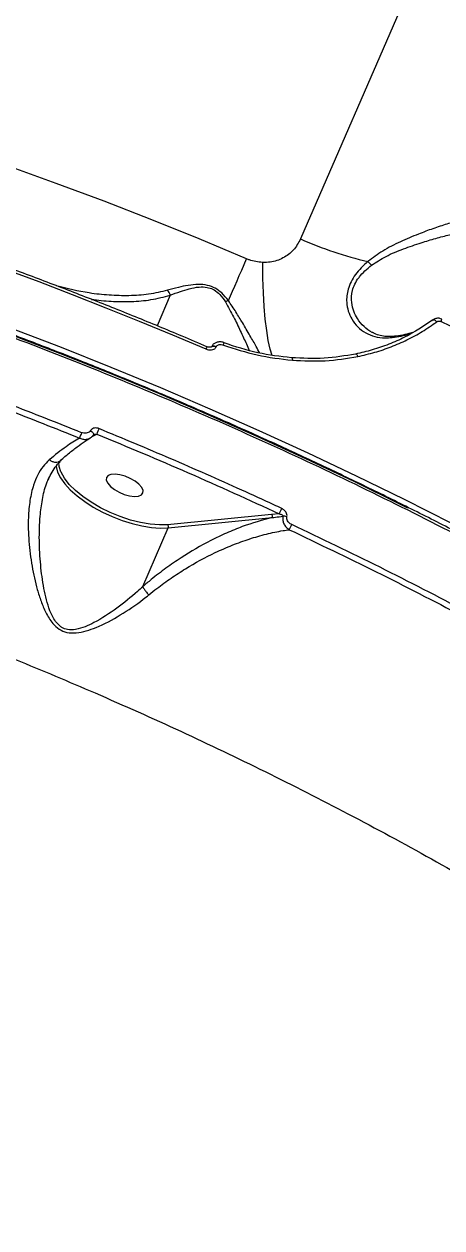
# Model space of a CAD drawing. Header units: millimetres. Extents: x -5238 to 5144, y -3542 to 5092.
# Drawn here: x 2419.6 to 2514.4, y 576.2 to 849.9 of the extents above; entities that cross this region are included whole.
import ezdxf

# ---------------------------------------------------------------- set-up
doc = ezdxf.new("R2010")
doc.units = ezdxf.units.MM
for name, color, linetype in [('DIKOM_ОБЪЕКТ', 7, 'Continuous'), ('DIKOM_РАЗМЕР_ЗОНА', 7, 'Continuous'), ('DIKOM_РАЗМЕР_ОБЪЕКТА', 7, 'Continuous')]:
    doc.layers.add(name, color=color, linetype=linetype)
doc.styles.add('style1', font='arial.ttf', dxfattribs={"width": 0.8})
doc.dimstyles.new('1-50', dxfattribs={"dimtxt": 300, "dimasz": 200, "dimexe": 100, "dimexo": 0, "dimgap": 100, "dimtad": 1, "dimtxsty": 'style1', "dimcen": 200, "dimclrd": 7, "dimclre": 7, "dimclrt": 7, "dimadec": 1, "dimazin": 2, "dimtfac": 1, "dimtmove": 0, "dimatfit": 2, "dimfxl": 0, "dimlwd": 25, "dimlwe": 18, "dimarcsym": 0})

# ---------------------------------------------------------------- blocks, each defined once
blk = doc.blocks.new('*D0')
at = {"layer": 'Defpoints', "color": 0, "transparency": 16777216}
for p in [(2469.51, 3229.24), (-4251.52, -643.28), (-419.57, -643.28)]:
    blk.add_point(p, dxfattribs=at)
at = {"layer": 'DIKOM_РАЗМЕР_ОБЪЕКТА', "color": 7, "lineweight": 18, "transparency": 16777216}
for p, q in [((2469.51, 3229.24), (-4351.52, 3229.24)), ((-419.57, -643.28), (-4351.52, -643.28))]:
    blk.add_line(p, q, dxfattribs=at)
at = {"layer": 'DIKOM_РАЗМЕР_ОБЪЕКТА', "color": 7, "lineweight": 25, "transparency": 16777216}
blk.add_line((-4251.52, 3029.24), (-4251.52, -443.28), dxfattribs=at)
at = {"layer": 'DIKOM_РАЗМЕР_ОБЪЕКТА', "color": 7, "transparency": 16777216}
for points in [[(-4284.86, 3029.24), (-4218.19, 3029.24), (-4251.52, 3229.24)], [(-4284.86, -443.28), (-4218.19, -443.28), (-4251.52, -643.28)]]:
    blk.add_solid(points, dxfattribs=at)
at = {"layer": 'DIKOM_РАЗМЕР_ОБЪЕКТА', "color": 7, "transparency": 16777216, "insert": (-4504.8, 1292.98), "char_height": 300, "attachment_point": 5, "rotation": 90, "style": 'style1'}
blk.add_mtext('3900', dxfattribs=at)
blk = doc.blocks.new('*D1')
at = {"layer": 'Defpoints', "color": 0, "transparency": 16777216}
for p in [(-4787.63, 5091.56), (3144.22, 5091.56), (-2554.16, -2403.28)]:
    blk.add_point(p, dxfattribs=at)
at = {"layer": 'DIKOM_РАЗМЕР_ЗОНА', "color": 7, "lineweight": 18, "transparency": 16777216}
for p, q in [((3144.22, 5091.56), (-4887.63, 5091.56)), ((-2554.16, -2403.28), (-4887.63, -2403.28))]:
    blk.add_line(p, q, dxfattribs=at)
at = {"layer": 'DIKOM_РАЗМЕР_ЗОНА', "color": 7, "lineweight": 25, "transparency": 16777216}
blk.add_line((-4787.63, -2203.28), (-4787.63, 4891.56), dxfattribs=at)
at = {"layer": 'DIKOM_РАЗМЕР_ЗОНА', "color": 7, "transparency": 16777216}
for points in [[(-4820.97, 4891.56), (-4754.3, 4891.56), (-4787.63, 5091.56)], [(-4820.97, -2203.28), (-4754.3, -2203.28), (-4787.63, -2403.28)]]:
    blk.add_solid(points, dxfattribs=at)
at = {"layer": 'DIKOM_РАЗМЕР_ЗОНА', "color": 7, "transparency": 16777216, "insert": (-5040.81, 1344.14), "char_height": 300, "attachment_point": 5, "rotation": 90, "style": 'style1'}
blk.add_mtext('7500', dxfattribs=at)
blk = doc.blocks.new('*D2')
at = {"layer": 'Defpoints', "color": 0, "transparency": 16777216}
for p in [(5144.22, 2720.02), (-4054.16, -903.28), (5144.22, -3441.88)]:
    blk.add_point(p, dxfattribs=at)
at = {"layer": 'DIKOM_РАЗМЕР_ЗОНА', "color": 7, "lineweight": 18, "transparency": 16777216}
for p, q in [((5144.22, 2720.02), (5144.22, -3541.88)), ((-4054.16, -903.28), (-4054.16, -3541.88))]:
    blk.add_line(p, q, dxfattribs=at)
at = {"layer": 'DIKOM_РАЗМЕР_ЗОНА', "color": 7, "lineweight": 25, "transparency": 16777216}
blk.add_line((-3854.16, -3441.88), (4944.22, -3441.88), dxfattribs=at)
at = {"layer": 'DIKOM_РАЗМЕР_ЗОНА', "color": 7, "transparency": 16777216}
for points in [[(-3854.16, -3408.54), (-3854.16, -3475.21), (-4054.16, -3441.88)], [(4944.22, -3408.54), (4944.22, -3475.21), (5144.22, -3441.88)]]:
    blk.add_solid(points, dxfattribs=at)
at = {"layer": 'DIKOM_РАЗМЕР_ЗОНА', "color": 7, "transparency": 16777216, "insert": (545.03, -3188.7), "char_height": 300, "attachment_point": 5, "style": 'style1'}
blk.add_mtext('9200', dxfattribs=at)
blk = doc.blocks.new('*D3')
at = {"layer": 'Defpoints', "color": 0, "transparency": 16777216}
for p in [(3889.93, 2956), (-2405.68, -161.05), (3889.93, -2949.28)]:
    blk.add_point(p, dxfattribs=at)
at = {"layer": 'DIKOM_РАЗМЕР_ОБЪЕКТА', "color": 7, "lineweight": 18, "transparency": 16777216}
for p, q in [((3889.93, 2956), (3889.93, -3049.28)), ((-2405.68, -161.05), (-2405.68, -3049.28))]:
    blk.add_line(p, q, dxfattribs=at)
at = {"layer": 'DIKOM_РАЗМЕР_ОБЪЕКТА', "color": 7, "lineweight": 25, "transparency": 16777216}
blk.add_line((-2205.68, -2949.28), (3689.93, -2949.28), dxfattribs=at)
at = {"layer": 'DIKOM_РАЗМЕР_ОБЪЕКТА', "color": 7, "transparency": 16777216}
for points in [[(-2205.68, -2915.95), (-2205.68, -2982.61), (-2405.68, -2949.28)], [(3689.93, -2915.95), (3689.93, -2982.61), (3889.93, -2949.28)]]:
    blk.add_solid(points, dxfattribs=at)
at = {"layer": 'DIKOM_РАЗМЕР_ОБЪЕКТА', "color": 7, "transparency": 16777216, "insert": (742.13, -2696.01), "char_height": 300, "attachment_point": 5, "style": 'style1'}
blk.add_mtext('6300', dxfattribs=at)

msp = doc.modelspace()

# ---------------------------------------------------------------- linework, layer by layer
at = {"layer": 'DIKOM_ОБЪЕКТ', "color": 7, "linetype": 'Continuous', "lineweight": 15}
for p, q in [((2607.414, 1089.9), (2482.317, 801.043)), ((2452.737, 788.247), (2449.726, 781.292)), ((2503.646, 778.911), (2503.676, 778.914)), ((2462.12, 776.556), (2462.094, 776.496)), ((2463.176, 776.49), (2463.207, 776.562)), ((2434.834, 756.026), (2436.051, 756.686)), ((2425.02, 746.343), (2425.236, 746.875)), ((2475.746, 738.409), (2452.139, 736.077)), ((2452.268, 735.384), (2475.874, 737.716)), ((2477.441, 738.57), (2475.746, 738.409)), ((2446.473, 722.004), (2452.268, 735.384))]:
    msp.add_line(p, q, dxfattribs=at)
at = {"layer": 'DIKOM_ОБЪЕКТ', "color": 7, "linetype": 'Continuous', "lineweight": 15, "flags": 128}
for points in [[(2470.056, 796.516), (2459.317, 801.029), (2448.53, 805.394), (2437.704, 809.608), (2426.849, 813.665), (2415.976, 817.562), (2405.095, 821.295), (2394.215, 824.862), (2383.347, 828.259), (2372.502, 831.481), (2361.688, 834.528), (2350.917, 837.395), (2340.198, 840.081), (2329.541, 842.582), (2318.956, 844.896), (2308.453, 847.021), (2298.042, 848.955), (2287.732, 850.697)], [(2399.924, 799.677), (2407.578, 796.969), (2415.225, 794.188), (2422.864, 791.335), (2430.491, 788.411), (2438.102, 785.418), (2445.696, 782.357), (2453.27, 779.228), (2460.82, 776.034)], [(2465.925, 787.026), (2466.391, 788.089), (2466.872, 789.192), (2467.369, 790.331), (2467.881, 791.505), (2468.406, 792.712), (2468.944, 793.951), (2469.494, 795.22), (2470.056, 796.516)], [(2475.84, 774.569), (2475.419, 775.991), (2474.992, 777.93), (2474.621, 780.202), (2474.31, 782.786), (2474.062, 785.656), (2473.878, 788.783), (2473.762, 792.137), (2473.714, 795.684)], [(2512.338, 782.623), (2512.404, 782.67), (2512.492, 782.688), (2512.596, 782.674), (2512.713, 782.631), (2512.839, 782.56), (2512.97, 782.462), (2513.1, 782.343), (2513.225, 782.205)], [(2516.683, 736.349), (2505.889, 741.812), (2494.995, 747.152), (2484.009, 752.363), (2472.941, 757.441), (2461.801, 762.383), (2450.598, 767.183), (2439.34, 771.838), (2428.038, 776.345), (2416.702, 780.698)], [(2514.223, 782.267), (2514.853, 781.96), (2515.483, 781.653), (2516.113, 781.345), (2516.742, 781.036), (2517.371, 780.727), (2517.999, 780.418), (2518.628, 780.108), (2519.256, 779.798)], [(2416.273, 779.43), (2427.583, 775.087), (2438.857, 770.592), (2450.088, 765.948), (2461.265, 761.159), (2472.379, 756.229), (2483.42, 751.162), (2494.379, 745.964), (2505.248, 740.637), (2506.619, 739.953)], [(2462.092, 776.49), (2462.122, 776.536), (2462.242, 776.614), (2462.424, 776.65), (2462.653, 776.64), (2462.911, 776.585), (2463.176, 776.49)], [(2462.12, 776.556), (2462.153, 776.608), (2462.273, 776.686), (2462.455, 776.722), (2462.684, 776.712), (2462.942, 776.657), (2463.207, 776.562)], [(2494.777, 774.874), (2494.829, 774.919), (2494.89, 774.928), (2494.956, 774.903), (2495.026, 774.843), (2495.097, 774.751), (2495.166, 774.63), (2495.232, 774.485), (2495.291, 774.321)], [(2480.252, 774.025), (2480.29, 774.069), (2480.327, 774.078), (2480.361, 774.052), (2480.39, 773.992), (2480.414, 773.9), (2480.432, 773.779), (2480.444, 773.634), (2480.448, 773.469)], [(2434.601, 757.474), (2434.804, 757.341), (2434.988, 757.192), (2435.141, 757.034), (2435.255, 756.878), (2435.323, 756.732), (2435.341, 756.604), (2435.308, 756.505)], [(2427.915, 748.081), (2427.526, 749.302), (2427.448, 750.245)], [(2426.829, 749.363), (2426.838, 749.29), (2427.165, 748.053), (2427.818, 746.743), (2428.783, 745.387), (2430.04, 744.015), (2431.56, 742.656), (2433.312, 741.341), (2435.256, 740.096), (2437.351, 738.951), (2439.552, 737.928), (2441.81, 737.051), (2444.077, 736.339), (2446.304, 735.807), (2448.441, 735.466), (2450.444, 735.324), (2452.268, 735.384)], [(2452.139, 736.077), (2450.267, 736.021), (2448.204, 736.184), (2446.001, 736.561), (2443.711, 737.142), (2441.388, 737.915), (2439.09, 738.86), (2436.872, 739.955), (2434.786, 741.173), (2432.885, 742.484), (2431.213, 743.858), (2429.811, 745.26), (2428.713, 746.657), (2427.945, 748.015), (2427.915, 748.081)], [(2446.534, 743.3), (2446.561, 743.891), (2446.251, 744.575), (2445.627, 745.297), (2444.741, 746), (2443.665, 746.625), (2442.485, 747.123), (2441.297, 747.453), (2440.198, 747.588), (2439.276, 747.518), (2438.607, 747.247), (2438.243, 746.799), (2438.216, 746.209), (2438.527, 745.525), (2439.15, 744.802), (2440.036, 744.1), (2441.113, 743.474), (2442.292, 742.976), (2443.48, 742.646), (2444.579, 742.511), (2445.501, 742.582), (2446.171, 742.852), (2446.534, 743.3)]]:
    msp.add_lwpolyline(points, dxfattribs=at)
at = {"layer": 'DIKOM_ОБЪЕКТ', "color": 7, "linetype": 'Continuous', "lineweight": 15}
for centre, radius, start, end in [((2517.466, 880.255), 86.66, 246.07114, 256.74933), ((2492.138, 789.968), 8.067, 39.09908, 47.35901), ((2466.958, 783.693), 3.49, 107.20533, 119.59436), ((2513.148, 782.907), 1.251, 329.25839, 355.44136), ((2460.787, 778.504), 4.32, 338.60035, 346.08471), ((2503.804, 777.813), 1.109, 98.18958, 130.68923), ((2472.468, 771.167), 12.624, 154.76873, 157.32354), ((2446.759, 750.793), 15.463, 156.32604, 161.15394), ((2452.1, 751.087), 16.997, 156.25978, 160.76903), ((2466.793, 744.533), 12.204, 330.75039, 337.02503), ((2475.283, 737.965), 0.642, 337.18112, 43.77712), ((2478.568, 736.094), 1.915, 70.72914, 97.4098), ((2469.898, 740.544), 11.317, 330.37538, 336.97733), ((2451.676, 735.633), 0.642, 337.17941, 43.77883)]:
    msp.add_arc(centre, radius, start, end, dxfattribs=at)
for points, knots in [([(2249.419, 823.663), (2253.443, 823.029), (2264.281, 821.32), (2282.265, 817.953), (2303.387, 813.404), (2324.974, 808.12), (2346.964, 802.1), (2369.288, 795.346), (2391.456, 788.006), (2413.395, 780.119), (2435.039, 771.736), (2456.742, 762.72), (2478.427, 753.075), (2500.019, 742.82), (2521.041, 732.181), (2541.435, 721.203), (2561.157, 709.94), (2580.528, 698.206), (2599.465, 686.023), (2617.889, 673.424), (2635.395, 660.685), (2651.945, 647.855), (2667.521, 634.98), (2682.377, 621.851), (2696.43, 608.504), (2709.61, 594.981), (2721.626, 581.579), (2732.465, 568.342), (2742.14, 555.308), (2750.807, 542.265), (2758.391, 529.258), (2764.841, 516.336), (2769.793, 504.313), (2773.437, 493.185), (2775.984, 482.918), (2777.577, 472.891), (2778.288, 464.909), (2778.128, 460.384), (2778.079, 459.014)], [0, 0, 0, 0, 0.0169097, 0.0455561, 0.0742245, 0.1028708, 0.1323494, 0.1618517, 0.1913302, 0.2199766, 0.248645, 0.2772913, 0.3067697, 0.3362723, 0.3657507, 0.394397, 0.4230654, 0.4517117, 0.48119, 0.5106926, 0.540171, 0.5688174, 0.5974857, 0.6261321, 0.6556106, 0.6851129, 0.7145914, 0.7432377, 0.771906, 0.8005525, 0.8300308, 0.8595332, 0.8890116, 0.913944, 0.9389054, 0.963867, 0.9890651, 1, 1, 1, 1]), ([(2778.264, 459.277), (2778.283, 460.534), (2778.331, 463.577), (2778.064, 468.517), (2777.512, 474.08), (2776.654, 479.74), (2775.501, 485.494), (2774.051, 491.347), (2772.303, 497.299), (2770.256, 503.347), (2767.92, 509.469), (2765.301, 515.642), (2762.406, 521.847), (2759.24, 528.08), (2755.8, 534.345), (2752.087, 540.644), (2748.101, 546.978), (2743.839, 553.349), (2739.301, 559.759), (2734.487, 566.21), (2729.392, 572.704), (2724.018, 579.24), (2718.378, 585.803), (2712.495, 592.365), (2706.388, 598.902), (2700.068, 605.406), (2693.531, 611.88), (2686.776, 618.327), (2679.8, 624.749), (2672.602, 631.149), (2665.179, 637.528), (2657.531, 643.888), (2649.653, 650.23), (2641.544, 656.556), (2633.216, 662.856), (2624.705, 669.105), (2616.041, 675.276), (2607.242, 681.359), (2598.307, 687.355), (2589.233, 693.267), (2580.016, 699.097), (2570.655, 704.846), (2561.147, 710.516), (2551.489, 716.11), (2541.679, 721.627), (2531.711, 727.071), (2521.597, 732.435), (2511.371, 737.702), (2501.074, 742.849), (2490.733, 747.862), (2480.352, 752.74), (2469.928, 757.485), (2459.457, 762.1), (2448.935, 766.586), (2438.359, 770.945), (2427.728, 775.176), (2417.037, 779.283), (2406.283, 783.265), (2395.469, 787.122), (2384.623, 790.843), (2373.792, 794.412), (2363.012, 797.815), (2352.294, 801.051), (2341.634, 804.122), (2331.027, 807.028), (2320.468, 809.771), (2309.957, 812.352), (2299.489, 814.772), (2289.062, 817.031), (2278.671, 819.13), (2268.32, 821.064), (2258.714, 822.732), (2252.607, 823.674), (2249.901, 824.091)], [0, 0, 0, 0, 0.0098994, 0.0239604, 0.0380271, 0.0521102, 0.0662251, 0.0803872, 0.0946116, 0.1089136, 0.1232606, 0.1375542, 0.1517771, 0.1659463, 0.1800776, 0.1941866, 0.2082891, 0.2223998, 0.2365304, 0.2506968, 0.2649149, 0.2792008, 0.2935497, 0.3078771, 0.3221191, 0.3363006, 0.3504375, 0.364546, 0.3786424, 0.3927426, 0.406858, 0.4210041, 0.4351969, 0.4494525, 0.4637824, 0.4781141, 0.4923715, 0.5065637, 0.5207068, 0.5348165, 0.5489097, 0.563002, 0.5771065, 0.5912368, 0.6054096, 0.6196403, 0.6339456, 0.6482789, 0.6625569, 0.6767651, 0.6909192, 0.7050356, 0.7191306, 0.7332199, 0.7473184, 0.7614382, 0.7755955, 0.7898064, 0.8040869, 0.818423, 0.8327307, 0.8469589, 0.8611287, 0.8752559, 0.889357, 0.9034481, 0.9175449, 0.9316585, 0.945805, 0.9600004, 0.9742608, 0.9885925, 1, 1, 1, 1]), ([(2521.129, 805.824), (2520.276, 805.657), (2518.57, 805.321), (2515.568, 804.451), (2512.38, 803.397), (2508.818, 802.067), (2504.964, 800.43), (2500.988, 798.453), (2498.705, 796.733), (2497.603, 795.902)], [0, 0, 0, 0, 0.131657, 0.2634906, 0.39514, 0.5268777, 0.6882994, 0.849538, 1, 1, 1, 1]), ([(2498.398, 795.055), (2499.481, 795.759), (2501.754, 797.239), (2505.668, 798.828), (2509.48, 800.131), (2513.009, 801.181), (2516.177, 802.006), (2519.168, 802.685), (2520.881, 802.939), (2521.738, 803.066)], [0, 0, 0, 0, 0.1463759, 0.3075833, 0.4690104, 0.6021014, 0.7351153, 0.8676429, 1, 1, 1, 1]), ([(2461.048, 776.548), (2459.19, 777.34), (2453.8, 779.635), (2444.842, 783.336), (2434.166, 787.604), (2423.458, 791.734), (2412.914, 795.655), (2405.168, 798.433), (2401.003, 799.891), (2400.234, 800.16)], [0, 0, 0, 0, 0.0925213, 0.2683111, 0.4441062, 0.6199013, 0.795697, 0.9622431, 1, 1, 1, 1]), ([(2482.317, 801.043), (2481.829, 800.164), (2480.864, 798.422), (2478.408, 796.604), (2475.909, 795.728), (2474.292, 795.696), (2473.714, 795.684)], [0, 0, 0, 0, 0.2885599, 0.571629, 0.8470346, 1, 1, 1, 1]), ([(2473.714, 795.684), (2472.686, 795.807), (2471.55, 795.943), (2470.37, 796.385), (2470.163, 796.471), (2470.056, 796.516)], [0, 0, 0, 0, 0.8217658, 0.907854, 1, 1, 1, 1]), ([(2497.603, 795.902), (2497.086, 795.441), (2496.043, 794.508), (2494.741, 792.968), (2493.712, 791.313), (2492.874, 789.157), (2492.664, 786.835), (2493.094, 784.592), (2493.93, 782.677), (2495.247, 780.965), (2497.028, 779.618), (2499.137, 778.782), (2501.183, 778.496), (2502.56, 778.611), (2503.08, 778.654)], [0, 0, 0, 0, 0.060368, 0.1220465, 0.1825845, 0.2452024, 0.354867, 0.435813, 0.5191041, 0.6213436, 0.7266017, 0.8297224, 0.9355793, 1, 1, 1, 1]), ([(2498.835, 779.689), (2498.739, 779.726), (2497.94, 780.04), (2496.676, 781.095), (2495.264, 782.715), (2494.326, 784.587), (2493.783, 786.714), (2493.883, 788.873), (2494.588, 790.802), (2495.207, 791.817), (2495.967, 792.822), (2496.869, 793.819), (2497.884, 794.639), (2498.398, 795.055)], [0, 0, 0, 0, 0.0192747, 0.1603533, 0.3051401, 0.4153637, 0.528412, 0.674593, 0.7489468, 0.8259884, 0.8370745, 0.9174196, 1, 1, 1, 1]), ([(2452.124, 789.362), (2450.697, 789.027), (2447.825, 788.352), (2443.361, 788.074), (2438.853, 788.201), (2433.337, 788.78), (2429.338, 789.755), (2426.842, 790.363)], [0, 0, 0, 0, 0.1759047, 0.353915, 0.5304232, 0.7069715, 1, 1, 1, 1]), ([(2434.844, 787.308), (2436.333, 787.135), (2439.358, 786.782), (2443.875, 786.756), (2448.394, 787.12), (2451.285, 787.875), (2452.738, 788.255)], [0, 0, 0, 0, 0.2448373, 0.4976757, 0.7475352, 1, 1, 1, 1]), ([(2465.925, 787.026), (2465.453, 787.622), (2464.63, 788.658), (2462.986, 789.902), (2461.117, 790.611), (2458.974, 790.767), (2456.754, 790.512), (2454.412, 790.008), (2452.925, 789.588), (2452.124, 789.362)], [0, 0, 0, 0, 0.1507876, 0.2625413, 0.3758263, 0.5043753, 0.6581084, 0.8160022, 1, 1, 1, 1]), ([(2452.738, 788.255), (2452.66, 788.463), (2452.518, 788.842), (2452.278, 789.189), (2452.148, 789.335), (2452.124, 789.362)], [0, 0, 0, 0, 0.4994754, 0.9073574, 1, 1, 1, 1]), ([(2452.737, 788.247), (2453.489, 788.537), (2454.863, 789.068), (2457.026, 789.764), (2459.066, 790.165), (2460.927, 790.151), (2462.096, 789.77), (2463.073, 789.244), (2464.184, 788.314), (2464.847, 787.312), (2465.234, 786.727)], [0, 0, 0, 0, 0.1920695, 0.3511822, 0.5094948, 0.6344406, 0.718653, 0.7420939, 0.8495975, 1, 1, 1, 1]), ([(2452.738, 788.255), (2452.738, 788.254), (2452.739, 788.252), (2452.738, 788.249), (2452.738, 788.247), (2452.737, 788.247)], [0, 0, 0, 0, 0.2907974, 0.6643085, 1, 1, 1, 1]), ([(2465.234, 786.727), (2465.888, 785.578), (2467.198, 783.278), (2468.675, 780.039), (2469.898, 777.471), (2470.426, 776.206), (2470.616, 775.75)], [0, 0, 0, 0, 0.2710214, 0.5425646, 0.8353131, 1, 1, 1, 1]), ([(2473.036, 775.104), (2472.78, 775.585), (2472.188, 776.702), (2470.854, 779.025), (2469.289, 781.706), (2467.683, 784.428), (2466.514, 786.156), (2465.925, 787.026)], [0, 0, 0, 0, 0.1759135, 0.4081625, 0.6455484, 0.8215412, 1, 1, 1, 1]), ([(2512.338, 782.623), (2510.254, 781.228), (2507.099, 779.113), (2502.347, 777.056), (2498.629, 775.761), (2496.049, 775.167), (2494.777, 774.874)], [0, 0, 0, 0, 0.3951713, 0.5986695, 0.8021716, 1, 1, 1, 1]), ([(2514.389, 782.791), (2514.183, 782.877), (2513.733, 783.063), (2513.006, 782.998), (2512.462, 782.75), (2512.223, 782.527), (2512.147, 782.457)], [0, 0, 0, 0, 0.2699825, 0.5907802, 0.8712335, 1, 1, 1, 1]), ([(2432.597, 757.001), (2427.111, 759.193), (2416.138, 763.577), (2399.549, 769.748), (2382.891, 775.64), (2371.758, 779.273), (2366.191, 781.089)], [0, 0, 0, 0, 0.2491004, 0.498199, 0.7490993, 1, 1, 1, 1]), ([(2495.291, 774.321), (2496.589, 774.618), (2499.186, 775.213), (2502.917, 776.492), (2506.529, 778.066), (2510, 779.943), (2512.15, 781.451), (2513.225, 782.205)], [0, 0, 0, 0, 0.1978369, 0.3955018, 0.5931689, 0.7965835, 1, 1, 1, 1]), ([(2513.225, 782.205), (2513.314, 782.257), (2513.491, 782.362), (2513.818, 782.391), (2514.067, 782.339), (2514.196, 782.28), (2514.223, 782.267)], [0, 0, 0, 0, 0.3057084, 0.6116533, 0.9180159, 1, 1, 1, 1]), ([(2365.864, 779.824), (2371.378, 778.025), (2382.407, 774.426), (2398.99, 768.565), (2415.583, 762.396), (2426.611, 757.99), (2432.125, 755.788)], [0, 0, 0, 0, 0.2491008, 0.4982003, 0.7491009, 1, 1, 1, 1]), ([(2464.976, 777.452), (2464.891, 777.485), (2464.509, 777.638), (2463.831, 777.681), (2463.055, 777.509), (2462.503, 777.135), (2462.19, 776.79), (2462.135, 776.573), (2462.13, 776.552)], [0, 0, 0, 0, 0.0818866, 0.3704333, 0.5973456, 0.7950241, 0.9801247, 1, 1, 1, 1]), ([(2480.252, 774.025), (2477.694, 774.32), (2472.514, 774.918), (2467.49, 776.567), (2464.947, 777.402)], [0, 0, 0, 0, 0.4937416, 1, 1, 1, 1]), ([(2503.676, 778.943), (2503.44, 778.908), (2502.655, 778.792), (2501.442, 778.861), (2500.035, 779.112), (2499.22, 779.485), (2498.815, 779.671)], [0, 0, 0, 0, 0.1237298, 0.4101858, 0.7065826, 1, 1, 1, 1]), ([(2503.08, 778.654), (2504.466, 778.84), (2506.165, 779.069), (2507.402, 779.634), (2507.63, 779.738)], [0, 0, 0, 0, 0.8151671, 1, 1, 1, 1]), ([(2507.723, 779.778), (2507.166, 779.616), (2506.015, 779.281), (2504.617, 779.009), (2503.752, 778.936), (2503.646, 778.927)], [0, 0, 0, 0, 0.451793, 0.9329984, 1, 1, 1, 1]), ([(2460.82, 776.034), (2461.015, 775.964), (2461.439, 775.812), (2462.081, 775.786), (2462.612, 775.926), (2462.984, 776.163), (2463.112, 776.381), (2463.176, 776.49)], [0, 0, 0, 0, 0.2267458, 0.4919793, 0.6959255, 0.8477242, 1, 1, 1, 1]), ([(2462.096, 776.497), (2462.093, 776.494), (2462.086, 776.489), (2462.039, 776.46), (2461.943, 776.427), (2461.765, 776.398), (2461.48, 776.412), (2461.219, 776.467), (2461.073, 776.541), (2461.051, 776.552)], [0, 0, 0, 0, 0.0654373, 0.134874, 0.2476453, 0.3817874, 0.61026, 0.9417351, 1, 1, 1, 1]), ([(2463.207, 776.562), (2463.235, 776.613), (2463.304, 776.743), (2463.515, 776.912), (2463.865, 777.041), (2464.323, 777.066), (2464.646, 776.974), (2464.809, 776.927)], [0, 0, 0, 0, 0.1033644, 0.2624288, 0.4611486, 0.7282031, 1, 1, 1, 1]), ([(2464.809, 776.927), (2467.343, 776.093), (2472.475, 774.403), (2477.768, 773.783), (2480.448, 773.469)], [0, 0, 0, 0, 0.4937947, 1, 1, 1, 1]), ([(2494.777, 774.874), (2492.433, 774.481), (2487.689, 773.686), (2482.75, 773.911), (2480.252, 774.025)], [0, 0, 0, 0, 0.4941715, 1, 1, 1, 1]), ([(2480.448, 773.469), (2482.942, 773.351), (2487.988, 773.112), (2492.838, 773.915), (2495.291, 774.321)], [0, 0, 0, 0, 0.4941694, 1, 1, 1, 1]), ([(2436.541, 757.93), (2436.477, 757.954), (2436.244, 758.041), (2435.822, 758.098), (2435.322, 758.023), (2434.886, 757.819), (2434.696, 757.589), (2434.601, 757.474)], [0, 0, 0, 0, 0.0918433, 0.3355673, 0.5630924, 0.7814416, 1, 1, 1, 1]), ([(2432.125, 755.788), (2431.122, 755.176), (2428.945, 753.849), (2426.551, 751.887), (2425.26, 750.828)], [0, 0, 0, 0, 0.460486, 1, 1, 1, 1]), ([(2427.667, 750.518), (2427.795, 750.638), (2428.627, 751.415), (2430.101, 752.641), (2432.052, 754.151), (2433.544, 755.193), (2434.334, 755.65), (2434.557, 755.779)], [0, 0, 0, 0, 0.0508469, 0.3312719, 0.6112078, 0.8902476, 1, 1, 1, 1]), ([(2432.125, 755.788), (2432.226, 755.741), (2432.596, 755.572), (2433.269, 755.45), (2434.014, 755.515), (2434.387, 755.727), (2434.539, 755.813)], [0, 0, 0, 0, 0.1261835, 0.4642676, 0.7812594, 1, 1, 1, 1]), ([(2434.601, 757.474), (2434.504, 757.356), (2434.309, 757.121), (2433.861, 756.911), (2433.345, 756.831), (2432.906, 756.888), (2432.663, 756.977), (2432.597, 757.001)], [0, 0, 0, 0, 0.2169269, 0.4334598, 0.6620064, 0.9080962, 1, 1, 1, 1]), ([(2434.562, 755.823), (2434.75, 755.934), (2435.052, 756.112), (2435.212, 756.415), (2435.272, 756.529)], [0, 0, 0, 0, 0.6246336, 1, 1, 1, 1]), ([(2435.31, 756.506), (2435.311, 756.508), (2435.32, 756.525), (2435.342, 756.557), (2435.399, 756.582), (2435.41, 756.587)], [0, 0, 0, 0, 0.0939359, 0.8171536, 1, 1, 1, 1]), ([(2435.411, 756.585), (2435.446, 756.604), (2435.546, 756.659), (2435.739, 756.696), (2435.918, 756.703), (2436.022, 756.69), (2436.051, 756.686)], [0, 0, 0, 0, 0.1702038, 0.4910049, 0.8588138, 1, 1, 1, 1]), ([(2436.051, 756.686), (2442.995, 753.792), (2456.902, 747.996), (2470.588, 741.715), (2477.441, 738.57)], [0, 0, 0, 0, 0.4992723, 1, 1, 1, 1]), ([(2478.029, 739.769), (2477.425, 740.05), (2474.408, 741.454), (2466.039, 745.288), (2452.841, 751.148), (2441.978, 755.668), (2436.541, 757.93)], [0, 0, 0, 0, 0.044144, 0.2207137, 0.6100128, 1, 1, 1, 1]), ([(2425.26, 750.828), (2424.775, 750.353), (2423.763, 749.363), (2422.582, 747.417), (2421.54, 744.861), (2420.804, 741.627), (2420.416, 737.336), (2420.549, 732.284), (2421.252, 726.744), (2422.261, 722.18), (2423.351, 718.679), (2424.447, 716.045), (2425.767, 713.835), (2427.452, 712.262), (2429.314, 711.487), (2431.457, 711.429), (2433.678, 711.902), (2437.088, 713.137), (2441.482, 715.502), (2445.382, 718.159), (2447.427, 719.794), (2447.842, 720.125)], [0, 0, 0, 0, 0.0399722, 0.0832998, 0.1277343, 0.1880432, 0.2502376, 0.3338826, 0.4199843, 0.5013467, 0.5430291, 0.5846633, 0.6297928, 0.6581312, 0.6869629, 0.7180489, 0.7529311, 0.7887581, 0.8810072, 0.9758689, 1, 1, 1, 1]), ([(2425.065, 746.327), (2425.193, 746.645), (2425.56, 747.558), (2426.363, 748.824), (2427.133, 749.858), (2427.657, 750.291), (2427.759, 750.376)], [0, 0, 0, 0, 0.1917357, 0.5501471, 0.9119165, 1, 1, 1, 1]), ([(2427.64, 750.535), (2427.528, 750.446), (2427.272, 750.241), (2426.682, 750.194), (2426.01, 750.359), (2425.527, 750.627), (2425.295, 750.801), (2425.26, 750.828)], [0, 0, 0, 0, 0.2007155, 0.461808, 0.7229035, 0.9578431, 1, 1, 1, 1]), ([(2292.423, 745.182), (2298.214, 743.82), (2309.804, 741.095), (2327.359, 736.398), (2344.984, 731.275), (2362.886, 725.616), (2381.027, 719.419), (2399.368, 712.679), (2417.612, 705.499), (2436.231, 697.68), (2455.16, 689.194), (2474.325, 680.028), (2493.329, 670.351), (2512.097, 660.175), (2530.557, 649.526), (2548.281, 638.65), (2565.227, 627.594), (2581.37, 616.404), (2596.994, 604.886), (2612.02, 593.067), (2626.38, 580.981), (2639.746, 568.906), (2652.097, 556.885), (2663.436, 544.956), (2673.957, 532.917), (2683.588, 520.804), (2692.272, 508.661), (2699.32, 497.537), (2704.968, 487.439), (2709.464, 478.319), (2713.287, 469.31), (2716.418, 460.447), (2718.848, 451.769), (2720.564, 443.274), (2721.624, 434.947), (2721.726, 429.575), (2721.777, 426.888)], [0, 0, 0, 0, 0.0277654, 0.0555639, 0.0833624, 0.1111276, 0.1400315, 0.168973, 0.1979143, 0.2268181, 0.2582449, 0.2896959, 0.3211226, 0.3534674, 0.3858386, 0.4181832, 0.4495061, 0.4808531, 0.5121759, 0.5444126, 0.5766757, 0.6089124, 0.6401611, 0.6714337, 0.7026821, 0.7348413, 0.7670266, 0.7991857, 0.8241464, 0.8491071, 0.874267, 0.8994269, 0.9244694, 0.9495122, 0.974756, 1, 1, 1, 1]), ([(2446.472, 721.995), (2446.47, 721.994), (2446.083, 721.639), (2444.214, 719.928), (2440.606, 717.036), (2436.583, 714.369), (2433.398, 712.856), (2431.407, 712.217), (2429.56, 712.124), (2428.429, 712.535), (2427.494, 713.141), (2426.389, 714.327), (2425.386, 716.476), (2424.592, 719.031), (2423.845, 722.506), (2423.233, 727.004), (2422.932, 732.534), (2423.078, 737.528), (2423.663, 741.831), (2424.292, 744.62), (2424.883, 746.018), (2425.02, 746.343)], [0, 0, 0, 0, 0.0000991, 0.0276388, 0.1332232, 0.2411146, 0.2795024, 0.3186007, 0.350771, 0.3744563, 0.379875, 0.4091049, 0.4579087, 0.5039777, 0.5501038, 0.6445766, 0.7409594, 0.8394383, 0.9082443, 0.9786876, 1, 1, 1, 1]), ([(2479.2, 737.901), (2479.207, 737.933), (2479.245, 738.095), (2479.234, 738.43), (2479.05, 738.905), (2478.655, 739.408), (2478.252, 739.641), (2478.029, 739.769)], [0, 0, 0, 0, 0.0440524, 0.2245334, 0.4337885, 0.6875277, 1, 1, 1, 1]), ([(2475.874, 737.716), (2473.625, 737.102), (2470.225, 736.173), (2465.515, 734.227), (2460.876, 732.017), (2456.25, 729.338), (2451.743, 726.233), (2448.84, 724.014), (2447.109, 722.544), (2446.473, 722.004)], [0, 0, 0, 0, 0.2355393, 0.3560374, 0.4765281, 0.7016585, 0.8172963, 0.9329168, 1, 1, 1, 1]), ([(2475.874, 737.716), (2476.111, 737.745), (2476.926, 737.843), (2477.742, 737.931), (2478.321, 737.993)], [0, 0, 0, 0, 0.2912897, 1, 1, 1, 1]), ([(2477.441, 738.57), (2477.582, 738.534), (2477.829, 738.472), (2478.109, 738.326), (2478.262, 738.19), (2478.314, 738.087), (2478.324, 738.03), (2478.322, 738.003), (2478.321, 737.993)], [0, 0, 0, 0, 0.3693983, 0.6445339, 0.8372163, 0.9270803, 0.9712412, 1, 1, 1, 1]), ([(2478.321, 737.993), (2478.31, 737.95), (2478.25, 737.699), (2478.23, 737.182), (2478.421, 736.421), (2478.871, 735.656), (2479.371, 735.183), (2479.684, 734.983), (2479.736, 734.95)], [0, 0, 0, 0, 0.0395256, 0.232657, 0.4437324, 0.6867586, 0.947947, 1, 1, 1, 1]), ([(2480.314, 736.118), (2480.091, 736.247), (2479.701, 736.474), (2479.328, 736.961), (2479.162, 737.411), (2479.158, 737.725), (2479.194, 737.876), (2479.2, 737.901)], [0, 0, 0, 0, 0.3276957, 0.5739052, 0.7796043, 0.962736, 1, 1, 1, 1]), ([(2557.774, 695.135), (2551.591, 698.741), (2539.225, 705.953), (2520.028, 716.369), (2500.42, 726.494), (2487.016, 732.91), (2480.314, 736.118)], [0, 0, 0, 0, 0.2485958, 0.4971923, 0.7485966, 1, 1, 1, 1]), ([(2447.842, 720.125), (2448.464, 720.626), (2450.129, 721.968), (2452.908, 723.977), (2457.31, 726.839), (2461.983, 729.367), (2466.823, 731.485), (2470.708, 732.897), (2474.558, 734.001), (2477.569, 734.636), (2479.268, 734.882), (2479.736, 734.95)], [0, 0, 0, 0, 0.060117, 0.1609814, 0.2618612, 0.4689745, 0.5884086, 0.7078539, 0.8306444, 0.953438, 1, 1, 1, 1]), ([(2479.736, 734.95), (2486.349, 731.785), (2499.574, 725.456), (2519.071, 715.398), (2538.304, 704.973), (2550.782, 697.697), (2557.022, 694.058)], [0, 0, 0, 0, 0.2485968, 0.4971946, 0.7485971, 1, 1, 1, 1]), ([(2446.473, 722.004), (2446.473, 722.003), (2446.472, 722), (2446.471, 721.997), (2446.472, 721.996), (2446.472, 721.995)], [0, 0, 0, 0, 0.4204948, 0.7787719, 1, 1, 1, 1]), ([(2446.472, 721.995), (2446.563, 721.833), (2446.745, 721.508), (2447.204, 720.879), (2447.593, 720.406), (2447.809, 720.163), (2447.842, 720.125)], [0, 0, 0, 0, 0.3157108, 0.631452, 0.9437901, 1, 1, 1, 1])]:
    msp.add_open_spline(points, degree=3, knots=knots, dxfattribs=at)

# ---------------------------------------------------------------- dimensions: what is measured, and where the dimension line sits
at = {"layer": 'DIKOM_РАЗМЕР_ЗОНА'}
dim = msp.add_linear_dim(base=(-4787.635, 5091.556), p1=(-2554.164, -2403.276), p2=(3144.22, 5091.556), angle=90, text='7500', dimstyle='1-50', dxfattribs=at)
dim.commit()
dim.dimension.update_dxf_attribs({"geometry": '*D1', "text_midpoint": (-4787.635, 1344.14), "dimtype": 160})
dim = msp.add_linear_dim(base=(5144.22, -3441.876), p1=(-4054.164, -903.276), p2=(5144.22, 2720.022), text='9200', dimstyle='1-50', dxfattribs=at)
dim.commit()
dim.dimension.update_dxf_attribs({"geometry": '*D2', "text_midpoint": (545.028, -3441.876), "dimtype": 160})
at = {"layer": 'DIKOM_РАЗМЕР_ОБЪЕКТА'}
dim = msp.add_linear_dim(base=(-4251.523, -643.276), p1=(2469.506, 3229.243), p2=(-419.568, -643.276), angle=90, text='3900', dimstyle='1-50', dxfattribs=at)
dim.commit()
dim.dimension.update_dxf_attribs({"geometry": '*D0', "text_midpoint": (-4251.523, 1292.984), "dimtype": 160})
dim = msp.add_linear_dim(base=(3889.931, -2949.281), p1=(-2405.679, -161.052), p2=(3889.931, 2956.002), text='6300', dimstyle='1-50', dxfattribs=at)
dim.commit()
dim.dimension.update_dxf_attribs({"geometry": '*D3', "text_midpoint": (742.126, -2949.281), "dimtype": 160})

doc.saveas('drawing.dxf')
